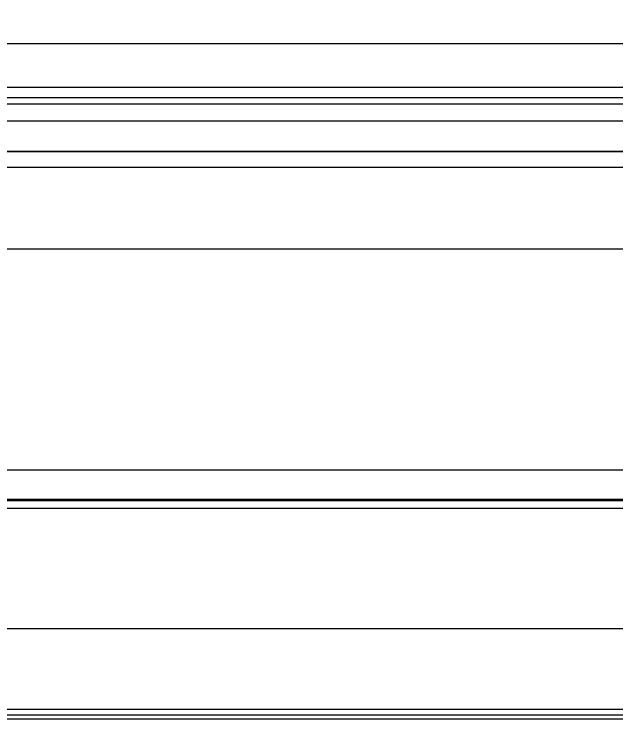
# Model space of a CAD drawing. Header units: metres. Extents: x -101133.8 to -101066.7, y -24899.3 to -24824.7.
# Drawn here: x -101102.4443 to -101102.3743, y -24845.8129 to -24845.73 of the extents above; entities that cross this region are included whole.
import ezdxf

# ---------------------------------------------------------------- set-up
doc = ezdxf.new("R2010")
doc.units = ezdxf.units.M
doc.header["$LTSCALE"] = 0.2
doc.header["$PDSIZE"] = -5
doc.layers.add('CMT-COTATION DIVERS', color=1, linetype='Continuous')
doc.layers.add('CMT-CVC-MATERIEL', color=30, linetype='Continuous')
doc.styles.get("Standard").update_dxf_attribs({"font": 'arial.ttf'})
doc.dimstyles.get("Standard").update_dxf_attribs({"dimtxt": 0.18, "dimasz": 0.18, "dimexe": 0.18, "dimexo": 0.0625, "dimgap": 0.09, "dimtad": 0, "dimtih": 1, "dimtoh": 1, "dimdec": 4, "dimzin": 0, "dimdsep": 46, "dimtxsty": 'Standard', "dimcen": 0.09, "dimadec": 0, "dimazin": 0, "dimtfac": 1, "dimtdec": 4, "dimtofl": 0, "dimtmove": 0, "dimatfit": 3, "dimfxl": 1, "dimtolj": 1, "dimtzin": 0, "dimarcsym": 0})

# ---------------------------------------------------------------- blocks, each defined once
blk = doc.blocks.new('Cassette 600x600')
at = {"linetype": 'Continuous', "lineweight": 13}
for p, q in [((-20582.735, 104.505), (-20582.735, 411.505)), ((-20582.278, 104.505), (-20582.278, 411.505)), ((-20581.563, 411.505), (-20581.563, 104.505)), ((-20572.216, 115.505), (-20572.216, 400.505)), ((-20504.075, 400.505), (-20504.075, 115.505)), ((-20558.172, 399.505), (-20558.172, 116.505)), ((-20511.13, 116.505), (-20511.13, 399.505)), ((-20510.352, 399.593), (-20510.352, 116.417)), ((-20509.204, 116.311), (-20509.204, 399.7)), ((-20513.13, 118.005), (-20513.13, 398.005)), ((-20557.269, 394.23), (-20557.269, 121.78)), ((-20557.108, 393.705), (-20557.108, 122.305)), ((-20553.73, 122.305), (-20553.73, 393.705)), ((-20528.03, 122.305), (-20528.03, 393.705)), ((-20518.53, 122.305), (-20518.53, 393.705)), ((-20516.683, 122.305), (-20516.683, 393.705)), ((-20516.643, 122.041), (-20516.643, 393.969))]:
    blk.add_line(p, q, dxfattribs=at)
blk = doc.blocks.new('COT-45')
at = {"color": 0}
for p, q in [((0, -1), (0, 1)), ((-1, 0), (1, 0))]:
    blk.add_line(p, q, dxfattribs=at)
at = {"color": 0, "const_width": 0.4}
blk.add_lwpolyline([(-0.4419, -0.4419), (0.4419, 0.4419)], dxfattribs=at)
blk = doc.blocks.new('*D136')
at = {"layer": 'CMT-COTATION DIVERS', "color": 0, "lineweight": -2}
for p, q in [((-101104.569131, -24845.361654), (-101101.332678, -24845.361654)), ((-101101.382678, -24847.966186), (-101101.382678, -24845.386654)), ((-101101.830468, -24847.991186), (-101101.332678, -24847.991186))]:
    blk.add_line(p, q, dxfattribs=at)
at = {"layer": 'Defpoints', "color": 0, "lineweight": 15}
for p in [(-101104.599131, -24845.361654), (-101101.382678, -24845.361654), (-101101.860468, -24847.991186)]:
    blk.add_point(p, dxfattribs=at)
at = {"layer": 'CMT-COTATION DIVERS', "color": 0, "lineweight": -2, "xscale": 0.025, "yscale": 0.025, "zscale": 0.025}
for p, rotation in [((-101101.382678, -24845.361654), 90), ((-101101.382678, -24847.991186), 270)]:
    blk.add_blockref('COT-45', p, dxfattribs=dict(at, rotation=rotation))
at = {"layer": 'CMT-COTATION DIVERS', "color": 0, "lineweight": 15, "insert": (-101101.458496, -24846.67642), "char_height": 0.075, "attachment_point": 5, "rotation": 90}
blk.add_mtext('\\A1;263', dxfattribs=at)

msp = doc.modelspace()

# ---------------------------------------------------------------- block references
at = {"layer": 'CMT-CVC-MATERIEL', "xscale": 0.001, "yscale": 0.001, "zscale": 0.001, "rotation": 90}
msp.add_blockref('Cassette 600x600', (-101102.116291, -24825.229281), dxfattribs=at)

# ---------------------------------------------------------------- dimensions: what is measured, and where the dimension line sits
at = {"layer": 'CMT-COTATION DIVERS', "lineweight": 15}
dim = msp.add_linear_dim(base=(-101101.382678, -24845.361654), p1=(-101101.860468, -24847.991186), p2=(-101104.599131, -24845.361654), angle=90, dimstyle='Standard', override={"dimscale": 0.05, "dimtxt": 1.5, "dimasz": 0.5, "dimexe": 1, "dimexo": 0.6, "dimgap": 0.75, "dimtad": 1, "dimtih": 0, "dimtoh": 0, "dimdec": 0, "dimlfac": 100, "dimblk": 'COT-45', "dimcen": 0, "dimadec": 2, "dimazin": 2, "dimtdec": 2, "dimtix": 1, "dimtmove": 1, "dimfrac": 1}, dxfattribs=at)
dim.commit()
dim.dimension.update_dxf_attribs({"geometry": '*D136', "text_midpoint": (-101101.458496, -24846.67642)})

doc.saveas('drawing.dxf')
